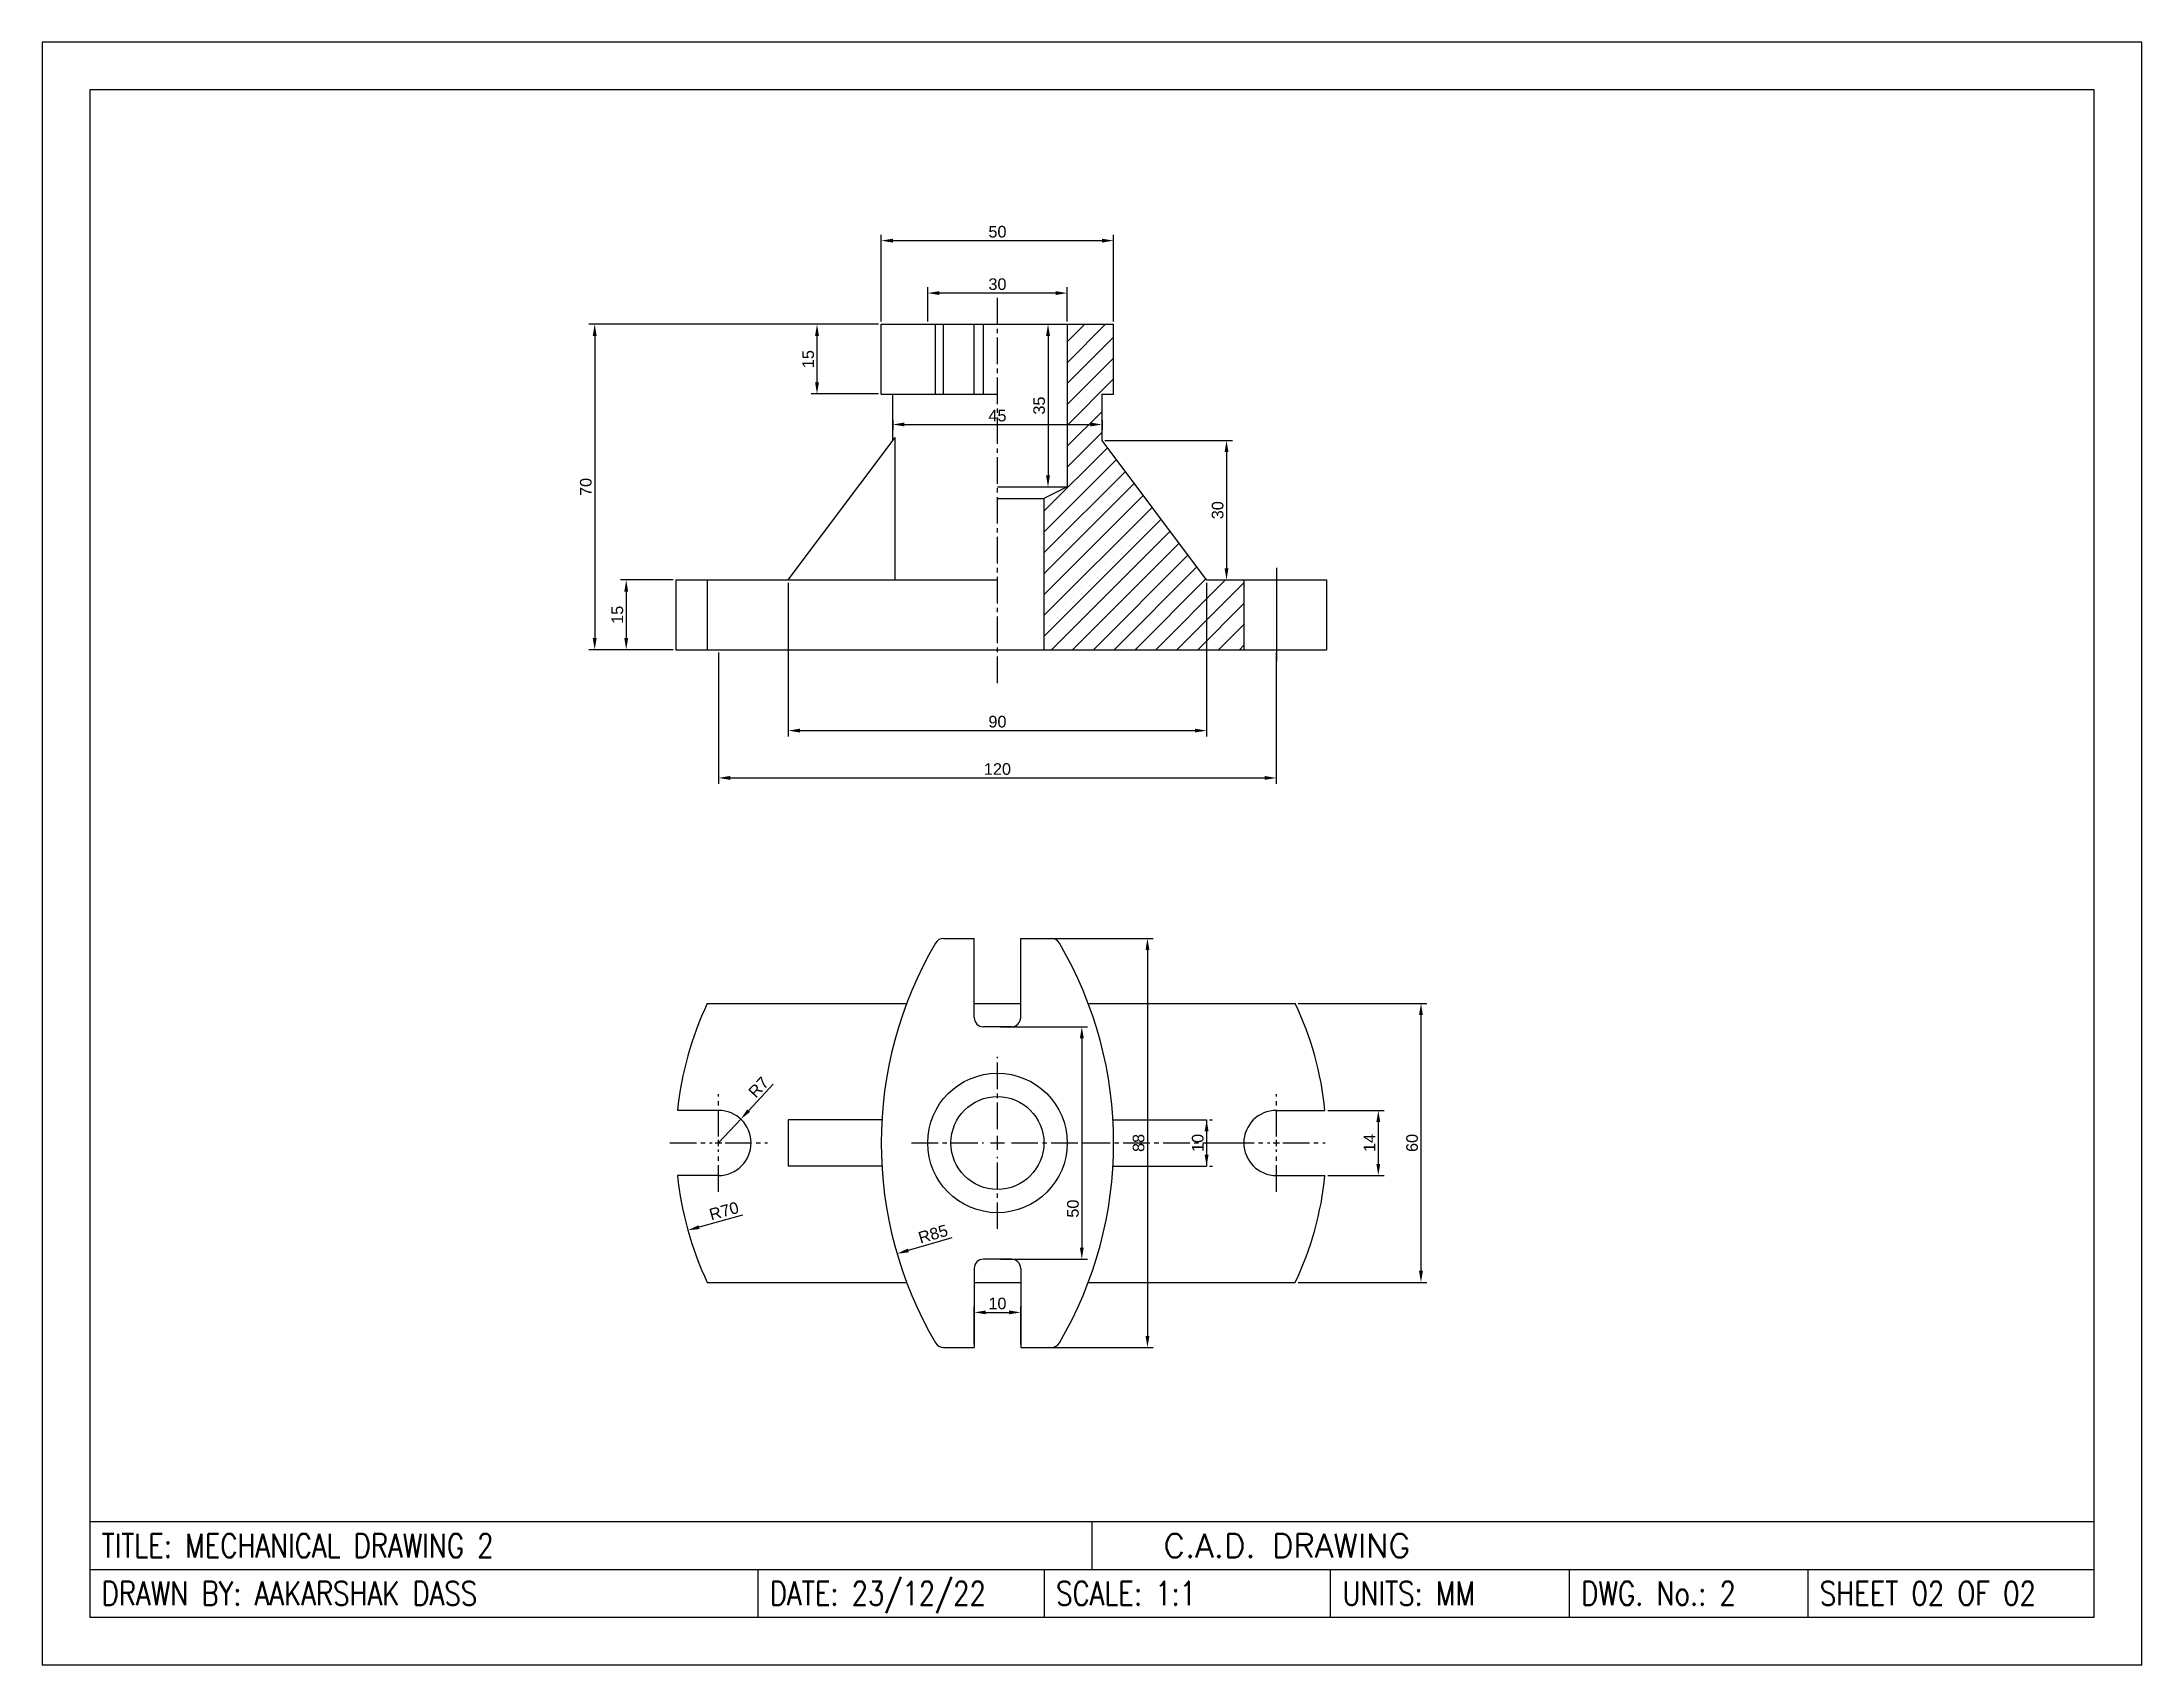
# Model space of a CAD drawing. Header units: millimetres. Extents: x 2695 to 3147, y 1482 to 1831.
import ezdxf

# ---------------------------------------------------------------- set-up
doc = ezdxf.new("R2010")
doc.units = ezdxf.units.MM
doc.header["$LTSCALE"] = 0.3
doc.linetypes.add('CENTER2', pattern=[28.575, 19.05, -3.175, 3.175, -3.175])
for name, color, linetype in [('CENTERLINE', 1, 'CENTER2'), ('DIMENSIONS', 2, 'Continuous'), ('HATCH', 3, 'Continuous'), ('TITLEBLOCK', 7, 'Continuous')]:
    doc.layers.add(name, color=color, linetype=linetype)
doc.styles.add('ROMANS', font='Romans.shx', dxfattribs={"width": 0.8, "height": 0.125})
doc.styles.get("Standard").update_dxf_attribs({"font": 'arial.ttf'})
doc.dimstyles.new('ISO-25', dxfattribs={"dimtxt": 2.5, "dimasz": 2.5, "dimexe": 1.25, "dimexo": 0.625, "dimtad": 1, "dimtxsty": 'Standard', "dimcen": 2.5, "dimadec": 0, "dimazin": 0, "dimtfac": 1, "dimtmove": 0, "dimatfit": 3, "dimfxl": 1, "dimarcsym": 0})

# ---------------------------------------------------------------- blocks, each defined once
blk = doc.blocks.new('*U1')
at = {"layer": 'CENTERLINE', "color": 0, "transparency": 16777216}
for p, q in [((0, 1.4), (0, 10.5)), ((-10.5, 0), (-1.4, 0)), ((1.4, 0), (10.5, 0)), ((0, -10.5), (0, -1.4))]:
    blk.add_line(p, q, dxfattribs=at)
at = {"layer": 'CENTERLINE', "color": 0, "linetype": 'Continuous', "transparency": 16777216}
for p, q in [((-0.7, 0), (0.7, 0)), ((0, -0.7), (0, 0.7))]:
    blk.add_line(p, q, dxfattribs=at)
blk = doc.blocks.new('*U2')
at = {"layer": 'CENTERLINE', "color": 0, "transparency": 16777216}
for p, q in [((0, 1.4), (0, 10.5)), ((-10.5, 0), (-1.4, 0)), ((1.4, 0), (10.5, 0)), ((0, -10.5), (0, -1.4))]:
    blk.add_line(p, q, dxfattribs=at)
at = {"layer": 'CENTERLINE', "color": 0, "linetype": 'Continuous', "transparency": 16777216}
for p, q in [((-0.7, 0), (0.7, 0)), ((0, -0.7), (0, 0.7))]:
    blk.add_line(p, q, dxfattribs=at)
blk = doc.blocks.new('*U3')
at = {"layer": 'CENTERLINE', "color": 0, "transparency": 16777216}
for p, q in [((0, 3), (0, 18.5)), ((-18.5, 0), (-3, 0)), ((3, 0), (18.5, 0)), ((0, -18.5), (0, -3))]:
    blk.add_line(p, q, dxfattribs=at)
at = {"layer": 'CENTERLINE', "color": 0, "linetype": 'Continuous', "transparency": 16777216}
for p, q in [((-1.5, 0), (1.5, 0)), ((0, -1.5), (0, 1.5))]:
    blk.add_line(p, q, dxfattribs=at)
blk = doc.blocks.new('*D5')
at = {"layer": 'Defpoints', "color": 0, "transparency": 16777216}
for p in [(2960.72, 1594.55), (2879.13, 1570.72)]:
    blk.add_point(p, dxfattribs=at)
at = {"layer": 'DIMENSIONS', "color": 0, "lineweight": -2, "transparency": 16777216}
blk.add_line((2890.88, 1574.15), (2881.53, 1571.42), dxfattribs=at)
at = {"layer": 'DIMENSIONS', "color": 0, "transparency": 16777216}
blk.add_solid([(2881.41, 1571.82), (2881.65, 1571.02), (2879.13, 1570.72)], dxfattribs=at)
at = {"layer": 'DIMENSIONS', "color": 0, "transparency": 16777216, "insert": (2886.87, 1574.96), "char_height": 2.5, "attachment_point": 5, "rotation": 16.279}
blk.add_mtext('R85', dxfattribs=at)
blk = doc.blocks.new('*D6')
at = {"layer": 'Defpoints', "color": 0, "transparency": 16777216}
for p in [(2901.54, 1594.55), (2834.11, 1575.77)]:
    blk.add_point(p, dxfattribs=at)
at = {"layer": 'DIMENSIONS', "color": 0, "lineweight": -2, "transparency": 16777216}
blk.add_line((2845.87, 1579.05), (2836.51, 1576.44), dxfattribs=at)
at = {"layer": 'DIMENSIONS', "color": 0, "transparency": 16777216}
blk.add_solid([(2836.4, 1576.84), (2836.63, 1576.04), (2834.11, 1575.77)], dxfattribs=at)
at = {"layer": 'DIMENSIONS', "color": 0, "transparency": 16777216, "insert": (2841.89, 1579.91), "char_height": 2.5, "attachment_point": 5, "rotation": 15.5581}
blk.add_mtext('R70', dxfattribs=at)
blk = doc.blocks.new('*D7')
at = {"layer": 'Defpoints', "color": 0, "transparency": 16777216}
for p in [(2840.72, 1700.66), (2960.72, 1700.66), (2960.72, 1673.07)]:
    blk.add_point(p, dxfattribs=at)
at = {"layer": 'DIMENSIONS', "color": 0, "lineweight": -2, "transparency": 16777216}
for p, q in [((2840.72, 1700.03), (2840.72, 1671.82)), ((2960.72, 1700.03), (2960.72, 1671.82)), ((2843.22, 1673.07), (2958.22, 1673.07))]:
    blk.add_line(p, q, dxfattribs=at)
at = {"layer": 'DIMENSIONS', "color": 0, "transparency": 16777216}
for points in [[(2843.22, 1673.49), (2843.22, 1672.66), (2840.72, 1673.07)], [(2958.22, 1673.49), (2958.22, 1672.66), (2960.72, 1673.07)]]:
    blk.add_solid(points, dxfattribs=at)
at = {"layer": 'DIMENSIONS', "color": 0, "transparency": 16777216, "insert": (2900.72, 1674.97), "char_height": 2.5, "attachment_point": 5}
blk.add_mtext('120', dxfattribs=at)
blk = doc.blocks.new('*D8')
at = {"layer": 'Defpoints', "color": 0, "transparency": 16777216}
for p in [(2855.72, 1715.66), (2945.72, 1715.66), (2945.72, 1683.25)]:
    blk.add_point(p, dxfattribs=at)
at = {"layer": 'DIMENSIONS', "color": 0, "lineweight": -2, "transparency": 16777216}
for p, q in [((2855.72, 1715.03), (2855.72, 1682)), ((2945.72, 1715.03), (2945.72, 1682)), ((2858.22, 1683.25), (2943.22, 1683.25))]:
    blk.add_line(p, q, dxfattribs=at)
at = {"layer": 'DIMENSIONS', "color": 0, "transparency": 16777216}
for points in [[(2858.22, 1683.67), (2858.22, 1682.84), (2855.72, 1683.25)], [(2943.22, 1683.67), (2943.22, 1682.84), (2945.72, 1683.25)]]:
    blk.add_solid(points, dxfattribs=at)
at = {"layer": 'DIMENSIONS', "color": 0, "transparency": 16777216, "insert": (2900.72, 1685.16), "char_height": 2.5, "attachment_point": 5}
blk.add_mtext('90', dxfattribs=at)
blk = doc.blocks.new('*D9')
at = {"layer": 'Defpoints', "color": 0, "transparency": 16777216}
for p in [(2831.54, 1715.66), (2820.85, 1700.66), (2831.54, 1700.66)]:
    blk.add_point(p, dxfattribs=at)
at = {"layer": 'DIMENSIONS', "color": 0, "lineweight": -2, "transparency": 16777216}
for p, q in [((2830.92, 1715.66), (2819.6, 1715.66)), ((2820.85, 1713.16), (2820.85, 1703.16)), ((2830.92, 1700.66), (2819.6, 1700.66))]:
    blk.add_line(p, q, dxfattribs=at)
at = {"layer": 'DIMENSIONS', "color": 0, "transparency": 16777216}
for points in [[(2820.44, 1713.16), (2821.27, 1713.16), (2820.85, 1715.66)], [(2820.44, 1703.16), (2821.27, 1703.16), (2820.85, 1700.66)]]:
    blk.add_solid(points, dxfattribs=at)
at = {"layer": 'DIMENSIONS', "color": 0, "transparency": 16777216, "insert": (2818.95, 1708.16), "char_height": 2.5, "attachment_point": 5, "rotation": 90}
blk.add_mtext('15', dxfattribs=at)
blk = doc.blocks.new('*D10')
at = {"layer": 'Defpoints', "color": 0, "transparency": 16777216}
for p in [(2923.22, 1745.66), (2945.72, 1715.66), (2950.01, 1715.66)]:
    blk.add_point(p, dxfattribs=at)
at = {"layer": 'DIMENSIONS', "color": 0, "lineweight": -2, "transparency": 16777216}
for p, q in [((2923.85, 1745.66), (2951.26, 1745.66)), ((2950.01, 1743.16), (2950.01, 1718.16)), ((2946.35, 1715.66), (2951.26, 1715.66))]:
    blk.add_line(p, q, dxfattribs=at)
at = {"layer": 'DIMENSIONS', "color": 0, "transparency": 16777216}
for points in [[(2949.59, 1743.16), (2950.42, 1743.16), (2950.01, 1745.66)], [(2949.59, 1718.16), (2950.42, 1718.16), (2950.01, 1715.66)]]:
    blk.add_solid(points, dxfattribs=at)
at = {"layer": 'DIMENSIONS', "color": 0, "transparency": 16777216, "insert": (2948.1, 1730.66), "char_height": 2.5, "attachment_point": 5, "rotation": 90}
blk.add_mtext('30', dxfattribs=at)
blk = doc.blocks.new('*D11')
at = {"layer": 'Defpoints', "color": 0, "transparency": 16777216}
for p in [(2925.72, 1788.65), (2875.72, 1770.66), (2925.72, 1770.66)]:
    blk.add_point(p, dxfattribs=at)
at = {"layer": 'DIMENSIONS', "color": 0, "lineweight": -2, "transparency": 16777216}
for p, q in [((2875.72, 1771.28), (2875.72, 1789.9)), ((2925.72, 1771.28), (2925.72, 1789.9)), ((2878.22, 1788.65), (2923.22, 1788.65))]:
    blk.add_line(p, q, dxfattribs=at)
at = {"layer": 'DIMENSIONS', "color": 0, "transparency": 16777216}
for points in [[(2878.22, 1789.06), (2878.22, 1788.23), (2875.72, 1788.65)], [(2923.22, 1789.06), (2923.22, 1788.23), (2925.72, 1788.65)]]:
    blk.add_solid(points, dxfattribs=at)
at = {"layer": 'DIMENSIONS', "color": 0, "transparency": 16777216, "insert": (2900.72, 1790.55), "char_height": 2.5, "attachment_point": 5}
blk.add_mtext('50', dxfattribs=at)
blk = doc.blocks.new('*D14')
at = {"layer": 'Defpoints', "color": 0, "transparency": 16777216}
for p in [(2900.72, 1619.55), (2900.72, 1569.55), (2918.87, 1569.55)]:
    blk.add_point(p, dxfattribs=at)
at = {"layer": 'DIMENSIONS', "color": 0, "lineweight": -2, "transparency": 16777216}
for p, q in [((2901.35, 1619.55), (2920.12, 1619.55)), ((2918.87, 1617.05), (2918.87, 1572.05)), ((2901.35, 1569.55), (2920.12, 1569.55))]:
    blk.add_line(p, q, dxfattribs=at)
at = {"layer": 'DIMENSIONS', "color": 0, "transparency": 16777216}
for points in [[(2918.45, 1617.05), (2919.29, 1617.05), (2918.87, 1619.55)], [(2918.45, 1572.05), (2919.29, 1572.05), (2918.87, 1569.55)]]:
    blk.add_solid(points, dxfattribs=at)
at = {"layer": 'DIMENSIONS', "color": 0, "transparency": 16777216, "insert": (2916.97, 1580.42), "char_height": 2.5, "attachment_point": 5, "rotation": 90}
blk.add_mtext('50', dxfattribs=at)
blk = doc.blocks.new('*D15')
at = {"layer": 'Defpoints', "color": 0, "transparency": 16777216}
for p in [(2905.72, 1638.55), (2905.72, 1550.55), (2932.99, 1550.55)]:
    blk.add_point(p, dxfattribs=at)
at = {"layer": 'DIMENSIONS', "color": 0, "lineweight": -2, "transparency": 16777216}
for p, q in [((2906.35, 1638.55), (2934.24, 1638.55)), ((2932.99, 1636.05), (2932.99, 1553.05)), ((2906.35, 1550.55), (2934.24, 1550.55))]:
    blk.add_line(p, q, dxfattribs=at)
at = {"layer": 'DIMENSIONS', "color": 0, "transparency": 16777216}
for points in [[(2932.58, 1636.05), (2933.41, 1636.05), (2932.99, 1638.55)], [(2932.58, 1553.05), (2933.41, 1553.05), (2932.99, 1550.55)]]:
    blk.add_solid(points, dxfattribs=at)
at = {"layer": 'DIMENSIONS', "color": 0, "transparency": 16777216, "insert": (2931.09, 1594.55), "char_height": 2.5, "attachment_point": 5, "rotation": 90}
blk.add_mtext('88', dxfattribs=at)
blk = doc.blocks.new('*D16')
at = {"layer": 'Defpoints', "color": 0, "transparency": 16777216}
for p in [(2945.72, 1599.55), (2945.72, 1589.55), (2945.72, 1589.55)]:
    blk.add_point(p, dxfattribs=at)
at = {"layer": 'DIMENSIONS', "color": 0, "lineweight": -2, "transparency": 16777216}
for p, q in [((2946.35, 1599.55), (2946.97, 1599.55)), ((2945.72, 1597.05), (2945.72, 1592.05)), ((2946.35, 1589.55), (2946.97, 1589.55))]:
    blk.add_line(p, q, dxfattribs=at)
at = {"layer": 'DIMENSIONS', "color": 0, "transparency": 16777216}
for points in [[(2945.3, 1597.05), (2946.14, 1597.05), (2945.72, 1599.55)], [(2945.3, 1592.05), (2946.14, 1592.05), (2945.72, 1589.55)]]:
    blk.add_solid(points, dxfattribs=at)
at = {"layer": 'DIMENSIONS', "color": 0, "transparency": 16777216, "insert": (2943.82, 1594.55), "char_height": 2.5, "attachment_point": 5, "rotation": 90}
blk.add_mtext('10', dxfattribs=at)
blk = doc.blocks.new('*D17')
at = {"layer": 'Defpoints', "color": 0, "transparency": 16777216}
for p in [(2971.19, 1601.55), (2971.19, 1587.55), (2982.66, 1587.55)]:
    blk.add_point(p, dxfattribs=at)
at = {"layer": 'DIMENSIONS', "color": 0, "lineweight": -2, "transparency": 16777216}
for p, q in [((2971.82, 1601.55), (2983.91, 1601.55)), ((2982.66, 1599.05), (2982.66, 1590.05)), ((2971.82, 1587.55), (2983.91, 1587.55))]:
    blk.add_line(p, q, dxfattribs=at)
at = {"layer": 'DIMENSIONS', "color": 0, "transparency": 16777216}
for points in [[(2982.24, 1599.05), (2983.07, 1599.05), (2982.66, 1601.55)], [(2982.24, 1590.05), (2983.07, 1590.05), (2982.66, 1587.55)]]:
    blk.add_solid(points, dxfattribs=at)
at = {"layer": 'DIMENSIONS', "color": 0, "transparency": 16777216, "insert": (2980.78, 1594.55), "char_height": 2.5, "attachment_point": 5, "rotation": 90}
blk.add_mtext('14', dxfattribs=at)
blk = doc.blocks.new('*D18')
at = {"layer": 'Defpoints', "color": 0, "transparency": 16777216}
for p in [(2964.79, 1624.55), (2964.79, 1564.55), (2991.84, 1564.55)]:
    blk.add_point(p, dxfattribs=at)
at = {"layer": 'DIMENSIONS', "color": 0, "lineweight": -2, "transparency": 16777216}
for p, q in [((2965.41, 1624.55), (2993.09, 1624.55)), ((2991.84, 1622.05), (2991.84, 1567.05)), ((2965.41, 1564.55), (2993.09, 1564.55))]:
    blk.add_line(p, q, dxfattribs=at)
at = {"layer": 'DIMENSIONS', "color": 0, "transparency": 16777216}
for points in [[(2991.42, 1622.05), (2992.26, 1622.05), (2991.84, 1624.55)], [(2991.42, 1567.05), (2992.26, 1567.05), (2991.84, 1564.55)]]:
    blk.add_solid(points, dxfattribs=at)
at = {"layer": 'DIMENSIONS', "color": 0, "transparency": 16777216, "insert": (2989.94, 1594.55), "char_height": 2.5, "attachment_point": 5, "rotation": 90}
blk.add_mtext('60', dxfattribs=at)
blk = doc.blocks.new('*D19')
at = {"layer": 'Defpoints', "color": 0, "transparency": 16777216}
for p in [(2845.49, 1599.67), (2840.72, 1594.55)]:
    blk.add_point(p, dxfattribs=at)
at = {"layer": 'DIMENSIONS', "color": 0, "lineweight": -2, "transparency": 16777216}
for p, q in [((2852.5, 1607.19), (2847.2, 1601.5)), ((2840.72, 1594.55), (2845.49, 1599.67))]:
    blk.add_line(p, q, dxfattribs=at)
at = {"layer": 'DIMENSIONS', "color": 0, "transparency": 16777216}
blk.add_solid([(2846.89, 1601.78), (2847.5, 1601.22), (2845.49, 1599.67)], dxfattribs=at)
at = {"layer": 'DIMENSIONS', "color": 0, "transparency": 16777216, "insert": (2849.33, 1606.54), "char_height": 2.5, "attachment_point": 5, "rotation": 47.0421}
blk.add_mtext('R7', dxfattribs=at)
blk = doc.blocks.new('*D20')
at = {"layer": 'Defpoints', "color": 0, "transparency": 16777216}
for p in [(2905.72, 1558.1), (2895.72, 1550.55), (2905.72, 1550.55)]:
    blk.add_point(p, dxfattribs=at)
at = {"layer": 'DIMENSIONS', "color": 0, "lineweight": -2, "transparency": 16777216}
for p, q in [((2895.72, 1551.17), (2895.72, 1559.35)), ((2905.72, 1551.17), (2905.72, 1559.35)), ((2898.22, 1558.1), (2903.22, 1558.1))]:
    blk.add_line(p, q, dxfattribs=at)
at = {"layer": 'DIMENSIONS', "color": 0, "transparency": 16777216}
for points in [[(2898.22, 1558.52), (2898.22, 1557.69), (2895.72, 1558.1)], [(2903.22, 1558.52), (2903.22, 1557.69), (2905.72, 1558.1)]]:
    blk.add_solid(points, dxfattribs=at)
at = {"layer": 'DIMENSIONS', "color": 0, "transparency": 16777216, "insert": (2900.72, 1560), "char_height": 2.5, "attachment_point": 5}
blk.add_mtext('10', dxfattribs=at)
blk = doc.blocks.new('*D22')
at = {"layer": 'Defpoints', "color": 0, "transparency": 16777216}
for p in [(2875.72, 1770.66), (2814.07, 1700.66), (2831.54, 1700.66)]:
    blk.add_point(p, dxfattribs=at)
at = {"layer": 'DIMENSIONS', "color": 0, "lineweight": -2, "transparency": 16777216}
for p, q in [((2875.1, 1770.66), (2812.82, 1770.66)), ((2814.07, 1768.16), (2814.07, 1703.16)), ((2830.92, 1700.66), (2812.82, 1700.66))]:
    blk.add_line(p, q, dxfattribs=at)
at = {"layer": 'DIMENSIONS', "color": 0, "transparency": 16777216}
for points in [[(2813.65, 1768.16), (2814.49, 1768.16), (2814.07, 1770.66)], [(2813.65, 1703.16), (2814.49, 1703.16), (2814.07, 1700.66)]]:
    blk.add_solid(points, dxfattribs=at)
at = {"layer": 'DIMENSIONS', "color": 0, "transparency": 16777216, "insert": (2812.17, 1735.66), "char_height": 2.5, "attachment_point": 5, "rotation": 90}
blk.add_mtext('70', dxfattribs=at)
blk = doc.blocks.new('*D23')
at = {"layer": 'Defpoints', "color": 0, "transparency": 16777216}
for p in [(2861.9, 1770.66), (2875.72, 1770.66), (2875.72, 1755.66)]:
    blk.add_point(p, dxfattribs=at)
at = {"layer": 'DIMENSIONS', "color": 0, "lineweight": -2, "transparency": 16777216}
for p, q in [((2875.1, 1770.66), (2860.65, 1770.66)), ((2861.9, 1758.16), (2861.9, 1768.16)), ((2875.1, 1755.66), (2860.65, 1755.66))]:
    blk.add_line(p, q, dxfattribs=at)
at = {"layer": 'DIMENSIONS', "color": 0, "transparency": 16777216}
for points in [[(2861.48, 1768.16), (2862.31, 1768.16), (2861.9, 1770.66)], [(2861.48, 1758.16), (2862.31, 1758.16), (2861.9, 1755.66)]]:
    blk.add_solid(points, dxfattribs=at)
at = {"layer": 'DIMENSIONS', "color": 0, "transparency": 16777216, "insert": (2860, 1763.16), "char_height": 2.5, "attachment_point": 5, "rotation": 90}
blk.add_mtext('15', dxfattribs=at)
blk = doc.blocks.new('*D25')
at = {"layer": 'Defpoints', "color": 0, "transparency": 16777216}
for p in [(2911.6, 1770.66), (2911.6, 1735.66), (2911.6, 1735.66)]:
    blk.add_point(p, dxfattribs=at)
at = {"layer": 'DIMENSIONS', "color": 0, "lineweight": -2, "transparency": 16777216}
for p, q in [((2911.6, 1768.16), (2911.6, 1738.16)), ((2912.23, 1770.66), (2912.85, 1770.66)), ((2912.23, 1735.66), (2912.85, 1735.66))]:
    blk.add_line(p, q, dxfattribs=at)
at = {"layer": 'DIMENSIONS', "color": 0, "transparency": 16777216}
for points in [[(2911.18, 1768.16), (2912.02, 1768.16), (2911.6, 1770.66)], [(2911.18, 1738.16), (2912.02, 1738.16), (2911.6, 1735.66)]]:
    blk.add_solid(points, dxfattribs=at)
at = {"layer": 'DIMENSIONS', "color": 0, "transparency": 16777216, "insert": (2909.7, 1753.16), "char_height": 2.5, "attachment_point": 5, "rotation": 90}
blk.add_mtext('35', dxfattribs=at)
blk = doc.blocks.new('*D26')
at = {"layer": 'Defpoints', "color": 0, "transparency": 16777216}
for p in [(2885.72, 1777.37), (2885.72, 1770.66), (2915.72, 1770.66)]:
    blk.add_point(p, dxfattribs=at)
at = {"layer": 'DIMENSIONS', "color": 0, "lineweight": -2, "transparency": 16777216}
for p, q in [((2885.72, 1771.28), (2885.72, 1778.62)), ((2913.22, 1777.37), (2888.22, 1777.37)), ((2915.72, 1771.28), (2915.72, 1778.62))]:
    blk.add_line(p, q, dxfattribs=at)
at = {"layer": 'DIMENSIONS', "color": 0, "transparency": 16777216}
for points in [[(2888.22, 1777.78), (2888.22, 1776.95), (2885.72, 1777.37)], [(2913.22, 1777.78), (2913.22, 1776.95), (2915.72, 1777.37)]]:
    blk.add_solid(points, dxfattribs=at)
at = {"layer": 'DIMENSIONS', "color": 0, "transparency": 16777216, "insert": (2900.72, 1779.27), "char_height": 2.5, "attachment_point": 5}
blk.add_mtext('30', dxfattribs=at)
blk = doc.blocks.new('*D27')
at = {"layer": 'Defpoints', "color": 0, "transparency": 16777216}
for p in [(2878.22, 1750.66), (2923.22, 1750.66), (2923.22, 1749.1)]:
    blk.add_point(p, dxfattribs=at)
at = {"layer": 'DIMENSIONS', "color": 0, "lineweight": -2, "transparency": 16777216}
for p, q in [((2878.22, 1750.03), (2878.22, 1747.85)), ((2880.72, 1749.1), (2920.72, 1749.1)), ((2923.22, 1750.03), (2923.22, 1747.85))]:
    blk.add_line(p, q, dxfattribs=at)
at = {"layer": 'DIMENSIONS', "color": 0, "transparency": 16777216}
for points in [[(2880.72, 1749.52), (2880.72, 1748.68), (2878.22, 1749.1)], [(2920.72, 1749.52), (2920.72, 1748.68), (2923.22, 1749.1)]]:
    blk.add_solid(points, dxfattribs=at)
at = {"layer": 'DIMENSIONS', "color": 0, "transparency": 16777216, "insert": (2900.72, 1751), "char_height": 2.5, "attachment_point": 5}
blk.add_mtext('45', dxfattribs=at)

msp = doc.modelspace()

# ---------------------------------------------------------------- hatches: boundary and pattern name
at = {"layer": 'HATCH'}
h = msp.add_hatch(dxfattribs=at)
h.set_pattern_fill('ANSI31', color=256)
h.set_pattern_definition([(45, (348.5527, 79.7674), (-2.245064, 2.245064), [])])
h.paths.add_polyline_path([(2953.722, 1700.657), (2953.722, 1715.657), (2945.722, 1715.657), (2923.222, 1745.657), (2923.222, 1755.657), (2925.722, 1755.657), (2925.722, 1770.657), (2915.722, 1770.657), (2915.722, 1735.657), (2910.722, 1733.157), (2910.722, 1700.657)])

# ---------------------------------------------------------------- linework, layer by layer
for p, q in [((2875.722, 1770.657), (2925.722, 1770.657)), ((2875.722, 1755.657), (2875.722, 1770.657)), ((2887.407, 1755.657), (2887.407, 1770.657)), ((2889.133, 1755.657), (2889.133, 1770.657)), ((2895.722, 1755.657), (2895.722, 1770.657)), ((2897.722, 1755.657), (2897.722, 1770.657)), ((2915.722, 1770.657), (2915.722, 1735.657)), ((2925.722, 1755.657), (2925.722, 1770.657)), ((2875.722, 1755.657), (2900.722, 1755.657)), ((2878.222, 1745.657), (2878.222, 1755.657)), ((2923.222, 1745.657), (2923.222, 1755.657)), ((2923.222, 1755.657), (2925.722, 1755.657)), ((2855.722, 1715.657), (2878.722, 1746.323)), ((2878.722, 1715.657), (2878.722, 1746.323)), ((2945.722, 1715.657), (2923.222, 1745.657)), ((2900.722, 1735.657), (2915.722, 1735.657)), ((2915.722, 1735.657), (2910.722, 1733.157)), ((2900.722, 1733.157), (2910.722, 1733.157)), ((2910.722, 1733.157), (2910.722, 1700.657)), ((2831.541, 1715.657), (2900.722, 1715.657)), ((2831.541, 1715.657), (2831.541, 1700.657)), ((2838.295, 1715.657), (2838.295, 1700.657)), ((2945.722, 1715.657), (2971.541, 1715.657)), ((2953.722, 1715.657), (2953.722, 1700.657)), ((2960.722, 1715.657), (2960.722, 1700.657)), ((2971.541, 1715.657), (2971.541, 1700.657)), ((2831.541, 1700.657), (2971.541, 1700.657)), ((2889.133, 1638.547), (2895.722, 1638.547)), ((2895.722, 1621.547), (2895.722, 1638.547)), ((2905.722, 1621.547), (2905.722, 1638.547)), ((2905.722, 1638.547), (2912.311, 1638.547)), ((2838.295, 1624.547), (2881.192, 1624.547)), ((2895.722, 1624.547), (2905.722, 1624.547)), ((2920.251, 1624.547), (2964.786, 1624.547)), ((2903.722, 1619.547), (2897.722, 1619.547)), ((2840.722, 1601.547), (2831.892, 1601.547)), ((2855.722, 1599.547), (2855.722, 1589.547)), ((2945.722, 1599.547), (2945.722, 1589.547)), ((2960.722, 1601.547), (2971.19, 1601.547)), ((2840.722, 1594.547), (2840.722, 1594.547)), ((2840.722, 1587.547), (2831.892, 1587.547)), ((2960.722, 1587.547), (2971.19, 1587.547)), ((2903.722, 1569.547), (2897.722, 1569.547)), ((2838.295, 1564.547), (2881.192, 1564.547)), ((2895.722, 1567.547), (2895.722, 1550.547)), ((2895.722, 1564.547), (2905.722, 1564.547)), ((2905.722, 1567.547), (2905.722, 1550.547)), ((2920.251, 1564.547), (2964.786, 1564.547)), ((2889.133, 1550.547), (2895.722, 1550.547)), ((2905.722, 1550.547), (2912.311, 1550.547))]:
    msp.add_line(p, q)
at = {"linetype": 'Continuous'}
for p, q in [((2875.869, 1599.547), (2855.722, 1599.547)), ((2925.574, 1599.547), (2945.722, 1599.547)), ((2875.869, 1589.547), (2855.722, 1589.547)), ((2925.574, 1589.547), (2945.722, 1589.547))]:
    msp.add_line(p, q, dxfattribs=at)
for radius in [15, 10]:
    msp.add_circle((2900.722, 1594.547), radius)
for centre, radius, start, end in [((2960.722, 1594.547), 85, 149.60064, 210.39936), ((2889.133, 1636.547), 2, 90, 149.60064), ((2912.311, 1636.547), 2, 30.39936, 90), ((2840.722, 1594.547), 85, 329.60064, 30.39936), ((2901.541, 1594.547), 70, 154.62307, 174.26083), ((2901.541, 1594.547), 70, 5.73917, 25.37693), ((2897.722, 1621.547), 2, 180, 270), ((2903.722, 1621.547), 2, 270, 0), ((2840.722, 1594.547), 7, 270, 90), ((2960.722, 1594.547), 7, 90, 270), ((2901.541, 1594.547), 70, 185.73917, 205.37693), ((2901.541, 1594.547), 70, 334.62307, 354.26083), ((2897.722, 1567.547), 2, 90, 180), ((2903.722, 1567.547), 2, 0, 90), ((2889.133, 1552.547), 2, 210.39936, 270), ((2912.311, 1552.547), 2, 270, 329.60064)]:
    msp.add_arc(centre, radius, start, end)
at = {"layer": 'CENTERLINE'}
for p, q in [((2900.722, 1693.482), (2900.722, 1776.838)), ((2960.722, 1718.281), (2960.722, 1698.151)), ((2919.222, 1594.547), (2950.222, 1594.547))]:
    msp.add_line(p, q, dxfattribs=at)
at = {"layer": 'TITLEBLOCK', "color": 2}
for p, q in [((3146.966, 1831.376), (2695.159, 1831.376)), ((2695.159, 1831.376), (2695.159, 1482.252)), ((3146.966, 1482.252), (3146.966, 1831.376)), ((2695.159, 1482.252), (3146.966, 1482.252))]:
    msp.add_line(p, q, dxfattribs=at)
at = {"layer": 'TITLEBLOCK'}
for p, q in [((3136.698, 1821.108), (2705.427, 1821.108)), ((2705.427, 1821.108), (2705.427, 1492.521)), ((3136.698, 1492.521), (3136.698, 1821.108)), ((3136.698, 1513.057), (2705.427, 1513.057)), ((2921.062, 1513.057), (2921.062, 1502.789)), ((2705.427, 1502.789), (3136.698, 1502.789)), ((2849.184, 1502.789), (2849.184, 1492.521)), ((2910.794, 1502.789), (2910.794, 1492.521)), ((2972.404, 1492.521), (2972.404, 1502.789)), ((3023.746, 1502.789), (3023.746, 1492.521)), ((3075.088, 1502.789), (3075.088, 1492.521)), ((2705.427, 1492.521), (3136.698, 1492.521))]:
    msp.add_line(p, q, dxfattribs=at)

# ---------------------------------------------------------------- block references
at = {"layer": 'CENTERLINE'}
for name, p in [('*U3', (2900.722, 1594.547)), ('*U1', (2840.722, 1594.547)), ('*U2', (2960.722, 1594.547))]:
    msp.add_blockref(name, p, dxfattribs=at)

# ---------------------------------------------------------------- texts
at = {"layer": 'TITLEBLOCK', "color": 1, "style": 'ROMANS', "width": 0.8}
for s, height, p in [('TITLE: MECHANICAL DRAWING 2', 5.13418, (2707.994, 1505.356)), ('DRAWN BY: AAKARSHAK DASS', 5.13418, (2707.994, 1495.088)), ('DATE: 23/12/22', 5.13418, (2851.751, 1495.088)), ('SCALE: 1:1', 5.1342, (2913.361, 1495.088)), ('UNITS: MM', 5.1342, (2974.971, 1495.088)), ('DWG. No.: 2', 5.13418, (3026.313, 1495.088)), ('SHEET 02 OF 02', 5.13418, (3077.655, 1495.088))]:
    msp.add_text(s, height=height, dxfattribs=at).set_placement(p)
at = {"layer": 'TITLEBLOCK', "color": 1, "style": 'ROMANS'}
msp.add_text('C.A.D. DRAWING', height=5.13418, dxfattribs=at).set_placement((2936.465, 1505.356))

# ---------------------------------------------------------------- dimensions: what is measured, and where the dimension line sits
at = {"layer": 'DIMENSIONS'}
for base, p1, p2, picture, middle in [((2925.722, 1788.645), (2875.722, 1770.657), (2925.722, 1770.657), '*D11', (2900.722, 1790.546)), ((2885.722, 1777.368), (2915.722, 1770.657), (2885.722, 1770.657), '*D26', (2900.722, 1779.27)), ((2923.222, 1749.099), (2878.222, 1750.657), (2923.222, 1750.657), '*D27', (2900.722, 1750.995)), ((2945.722, 1683.254), (2855.722, 1715.657), (2945.722, 1715.657), '*D8', (2900.722, 1685.155)), ((2960.722, 1673.073), (2840.722, 1700.657), (2960.722, 1700.657), '*D7', (2900.722, 1674.975)), ((2905.722, 1558.103), (2895.722, 1550.547), (2905.722, 1550.547), '*D20', (2900.722, 1560.004))]:
    dim = msp.add_linear_dim(base=base, p1=p1, p2=p2, dimstyle='ISO-25', dxfattribs=at)
    dim.commit()
    dim.dimension.update_dxf_attribs({"geometry": picture, "text_midpoint": middle})
for base, p1, p2, picture, middle in [((2814.071, 1700.657), (2875.722, 1770.657), (2831.541, 1700.657), '*D22', (2812.17, 1735.657)), ((2861.897, 1770.657), (2875.722, 1755.657), (2875.722, 1770.657), '*D23', (2859.996, 1763.157)), ((2911.6, 1735.657), (2911.6, 1770.657), (2911.6, 1735.657), '*D25', (2909.698, 1753.157)), ((2950.006, 1715.657), (2923.222, 1745.657), (2945.722, 1715.657), '*D10', (2948.104, 1730.657)), ((2820.852, 1700.657), (2831.541, 1715.657), (2831.541, 1700.657), '*D9', (2818.95, 1708.157)), ((2932.992, 1550.547), (2905.722, 1638.547), (2905.722, 1550.547), '*D15', (2931.091, 1594.547)), ((2991.84, 1564.547), (2964.786, 1624.547), (2964.786, 1564.547), '*D18', (2989.938, 1594.547)), ((2945.722, 1589.547), (2945.722, 1599.547), (2945.722, 1589.547), '*D16', (2943.82, 1594.547)), ((2982.658, 1587.547), (2971.19, 1601.547), (2971.19, 1587.547), '*D17', (2980.778, 1594.547))]:
    dim = msp.add_linear_dim(base=base, p1=p1, p2=p2, angle=90, dimstyle='ISO-25', dxfattribs=at)
    dim.commit()
    dim.dimension.update_dxf_attribs({"geometry": picture, "text_midpoint": middle})
dim = msp.add_linear_dim(base=(2918.87, 1569.547), p1=(2900.722, 1619.547), p2=(2900.722, 1569.547), angle=90, dimstyle='ISO-25', dxfattribs=at)
dim.commit()
dim.dimension.update_dxf_attribs({"geometry": '*D14', "text_midpoint": (2918.87, 1580.416), "dimtype": 160})
dim = msp.add_radius_dim(center=(2840.722, 1594.547), mpoint=(2845.492, 1599.67), dimstyle='ISO-25', dxfattribs=at)
dim.commit()
dim.dimension.update_dxf_attribs({"geometry": '*D19', "text_midpoint": (2849.326, 1606.539)})
for center, mpoint, picture, middle in [((2901.541, 1594.547), (2834.106, 1575.772), '*D6', (2842.398, 1578.08)), ((2960.722, 1594.547), (2879.129, 1570.72), '*D5', (2887.405, 1573.136))]:
    dim = msp.add_radius_dim(center=center, mpoint=mpoint, dimstyle='ISO-25', dxfattribs=at)
    dim.commit()
    dim.dimension.update_dxf_attribs({"geometry": picture, "text_midpoint": middle, "dimtype": 164})

doc.saveas('drawing.dxf')
